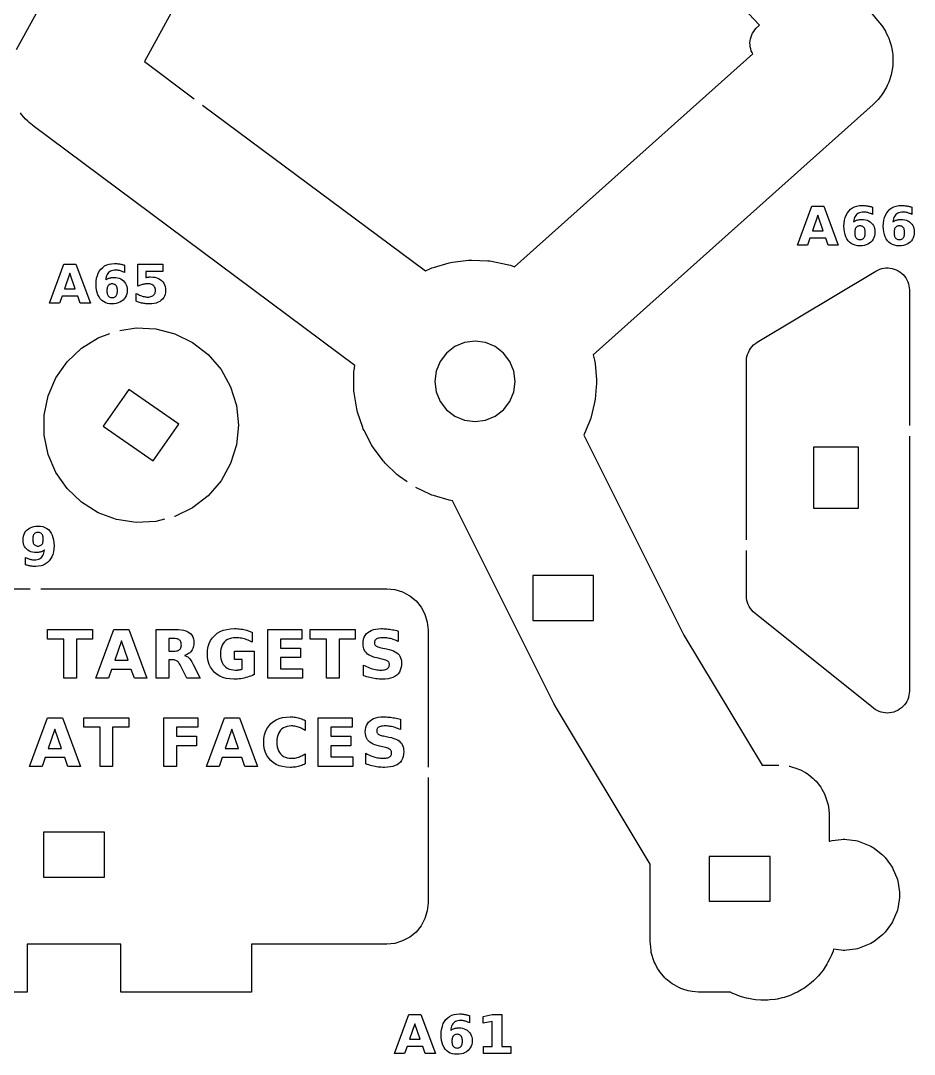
# Model space of a CAD drawing. Header units: millimetres. Extents: x 3 to 297, y 5 to 294.
# Drawn here: x 235.7 to 291.4, y 5.1 to 69.5 of the extents above; entities that cross this region are included whole.
import ezdxf

# ---------------------------------------------------------------- set-up
doc = ezdxf.new("R2010")
doc.units = ezdxf.units.MM
doc.layers.add('CUT', color=1, linetype='CONTINUOUS')
doc.layers.add('ENGRAVE', color=5, linetype='CONTINUOUS')

msp = doc.modelspace()

# ---------------------------------------------------------------- linework, layer by layer
at = {"layer": 'CUT', "color": 1}
for points in [[(235.4194, 67.6901), (238.9784, 74.1842)], [(247.0183, 64.2315), (260.904, 53.8885), (261.2185, 54.0378), (261.3153, 54.079), (261.4151, 54.1123), (262.3835, 54.3928), (262.4856, 54.418), (262.5894, 54.4349), (263.5903, 54.5564), (263.6951, 54.5649), (263.8003, 54.5649), (264.8077, 54.5243), (264.9126, 54.5158), (265.0164, 54.4989), (266.0042, 54.2973), (266.1064, 54.2721), (266.2062, 54.2388), (266.4684, 54.1393), (281.3127, 67.4196), (281.2712, 67.4961), (281.2219, 67.6124), (281.1838, 67.7329), (281.1574, 67.8565), (281.1429, 67.9821), (281.1404, 68.1085), (281.1499, 68.2345), (281.1715, 68.359), (281.2048, 68.481), (281.2495, 68.5992), (281.3053, 68.7126), (281.3717, 68.8201), (281.448, 68.9209), (281.5324, 69.0126), (281.7372, 69.215), (278.3536, 72.8277)], [(286.3011, 72.9103), (289.2027, 69.3791), (289.2406, 69.3306), (289.394, 69.1246), (289.4627, 69.0226), (289.5807, 68.8276), (289.6394, 68.7195), (289.7383, 68.5142), (289.7863, 68.401), (289.8652, 68.1872), (289.9022, 68.0699), (289.9603, 67.8495), (289.9859, 67.7292), (290.0228, 67.5043), (290.0368, 67.3822), (290.052, 67.1548), (290.0544, 67.0318), (290.0478, 66.804), (290.0384, 66.6814), (290.0101, 66.4553), (289.9891, 66.3341), (289.9394, 66.1117), (289.9069, 65.9931), (289.8362, 65.7764), (289.7925, 65.6615), (289.7014, 65.4525), (289.647, 65.3423), (289.5364, 65.143), (289.4717, 65.0384), (289.3426, 64.8506), (289.2682, 64.7527), (289.1218, 64.578), (289.0384, 64.4877), (288.8553, 64.3074), (288.8105, 64.2653), (271.3675, 48.6602), (271.4519, 48.3175), (271.473, 48.2145), (271.4856, 48.11), (271.5668, 47.1051), (271.571, 47), (271.5668, 46.8949), (271.4856, 45.89), (271.473, 45.7855), (271.4519, 45.6825), (271.2106, 44.7036), (271.1814, 44.6025), (271.1441, 44.5041), (270.7847, 43.6607), (277.0033, 31.2233), (277.025, 31.1838), (281.8903, 23.075), (282.9404, 23.075), (282.9428, 23.0749)], [(245.0529, 69.9746), (243.3875, 66.9359), (246.497, 64.6198)], [(259.773, 40.743), (259.2959, 41.0723), (259.2118, 41.1355), (259.133, 41.2052), (258.4059, 41.9036), (258.333, 41.9795), (258.2665, 42.061), (257.6608, 42.867), (257.6011, 42.9536), (257.5485, 43.0447), (257.0799, 43.9374), (257.0348, 44.0324), (256.9975, 44.1308), (256.6783, 45.0871), (256.649, 45.1881), (256.628, 45.2912), (256.4662, 46.2864), (256.4536, 46.3908), (256.4493, 46.4959), (256.4493, 47.5041), (256.4536, 47.6092), (256.4662, 47.7136), (256.512, 47.9951), (236.4561, 62.934), (236.4077, 62.9718), (236.2094, 63.1348), (236.1184, 63.2173), (235.957, 63.378), (235.8742, 63.4687), (235.7289, 63.644), (235.6552, 63.7423)], [(280.925, 37.12), (280.925, 48.2659), (280.9322, 48.4054), (280.954, 48.5453), (280.9901, 48.6823), (281.04, 48.8148), (281.1034, 48.9415), (281.1794, 49.0609), (281.2673, 49.172), (281.3662, 49.2734), (281.475, 49.3641), (281.5909, 49.442), (288.9941, 53.8839), (289.1088, 53.9454), (289.2304, 53.9964), (289.3564, 54.0354), (289.4856, 54.0622), (289.6167, 54.0765), (289.7486, 54.0782), (289.8801, 54.0672), (290.0099, 54.0437), (290.1368, 54.0078), (290.2597, 53.96), (290.3775, 53.9006), (290.489, 53.8301), (290.5933, 53.7493), (290.6894, 53.6589), (290.7763, 53.5597), (290.8534, 53.4527), (290.9198, 53.3387), (290.975, 53.2189), (291.0185, 53.0944), (291.0498, 52.9663), (291.0688, 52.8357), (291.075, 52.7058), (291.075, 44.2459)], [(241.8521, 50.1861), (242.8714, 50.3422), (244.0991, 50.28), (245.2891, 49.9718), (246.3928, 49.4305), (247.3648, 48.678), (248.1656, 47.7453), (248.7621, 46.6705), (249.1301, 45.4976), (249.2545, 44.2746), (249.1301, 43.0517), (248.7621, 41.8788), (248.1655, 40.804), (247.3648, 39.8712), (246.3927, 39.1188), (245.2891, 38.5774), (245.2731, 38.5733)], [(244.6439, 38.4104), (244.099, 38.2693), (242.8713, 38.2071), (241.6562, 38.3932), (240.5035, 38.8202), (239.4603, 39.4704), (238.5693, 40.3173), (237.8671, 41.3263), (237.3823, 42.4559), (237.1349, 43.66), (237.1349, 44.8893), (237.3823, 46.0934), (237.8671, 47.2231), (238.5694, 48.232), (239.4603, 49.0789), (240.5035, 49.7292), (241.2325, 49.9992)], [(291.075, 43.5959), (291.075, 27.703), (291.0685, 27.5708), (291.049, 27.438), (291.0165, 27.3078), (290.9716, 27.1813), (290.9145, 27.0599), (290.8458, 26.9446), (290.7663, 26.8365), (290.6765, 26.7367), (290.5775, 26.6461), (290.4702, 26.5656), (290.3554, 26.496), (290.2345, 26.4378), (290.1084, 26.3918), (289.9785, 26.3582), (289.8459, 26.3375), (289.7119, 26.3298), (289.5778, 26.3352), (289.4449, 26.3536), (289.3144, 26.3849), (289.1876, 26.4288), (289.0657, 26.4848), (288.9497, 26.5524), (288.8425, 26.63), (281.4396, 32.5523), (281.3385, 32.6417), (281.2456, 32.7422), (281.163, 32.8514), (281.0918, 32.9682), (281.0325, 33.0915), (280.9858, 33.2202), (280.9521, 33.3528), (280.9317, 33.4881), (280.925, 33.6229), (280.925, 36.47)], [(283.5894, 23.0115), (283.5987, 23.0101), (283.7231, 22.9789), (284.0538, 22.8786), (284.1745, 22.8354), (284.2904, 22.7806), (284.5951, 22.6177), (284.7051, 22.5518), (284.808, 22.4754), (285.0752, 22.2562), (285.1701, 22.1701), (285.2562, 22.0752), (285.4754, 21.808), (285.5518, 21.7051), (285.6177, 21.5951), (285.7806, 21.2904), (285.8354, 21.1745), (285.8786, 21.0538), (285.9789, 20.7231), (286.0101, 20.5987), (286.0289, 20.4719), (286.0688, 20.0666), (286.075, 19.9404), (286.075, 18.3377), (286.1269, 18.3533), (286.2634, 18.3787), (286.8287, 18.4531), (286.9422, 18.463), (287.0578, 18.463), (287.1713, 18.4531), (287.7282, 18.3798), (287.8405, 18.36), (287.9521, 18.3301), (288.0592, 18.2911), (288.5782, 18.0761), (288.6815, 18.028), (288.7816, 17.9702), (288.8749, 17.9048), (289.3206, 17.5628), (289.4079, 17.4896), (289.4896, 17.4079), (289.5628, 17.3206), (289.9048, 16.8749), (289.9702, 16.7816), (290.028, 16.6815), (290.0761, 16.5782), (290.2911, 16.0592), (290.3301, 15.9521), (290.36, 15.8405), (290.3798, 15.7282), (290.4531, 15.1713), (290.463, 15.0578), (290.463, 14.9422), (290.4531, 14.8287), (290.3798, 14.2718), (290.36, 14.1595), (290.3301, 14.0479), (290.2911, 13.9408), (290.0761, 13.4218), (290.028, 13.3185), (289.9702, 13.2184), (289.9048, 13.1251), (289.5628, 12.6794), (289.4896, 12.5921), (289.4079, 12.5104), (289.3206, 12.4372), (288.8749, 12.0952), (288.7816, 12.0298), (288.6815, 11.972), (288.5782, 11.9239), (288.0592, 11.7089), (287.9521, 11.6699), (287.8405, 11.64), (287.7282, 11.6202), (287.1713, 11.5469), (287.0578, 11.537), (286.9422, 11.537), (286.8287, 11.5469), (286.3557, 11.6092), (286.3174, 11.4943), (286.2005, 11.1937), (286.149, 11.0783), (286.0033, 10.7907), (285.9407, 10.6809), (285.7674, 10.4089), (285.6944, 10.3058), (285.4953, 10.0522), (285.4125, 9.9567), (285.1895, 9.7237), (285.0978, 9.6369), (284.8531, 9.4269), (284.7532, 9.3494), (284.4891, 9.1644), (284.3822, 9.0971), (284.1012, 8.9389), (283.9881, 8.8824), (283.693, 8.7525), (283.575, 8.7074), (283.2685, 8.6071), (283.1467, 8.5737), (282.8318, 8.5039), (282.7073, 8.4826), (282.3871, 8.444), (282.2611, 8.435), (281.9387, 8.428), (281.8124, 8.4314), (281.4908, 8.456), (281.3655, 8.4718), (281.0479, 8.5278), (280.9247, 8.5558), (280.6141, 8.6427), (280.4943, 8.6826), (280.1937, 8.7995), (280.0783, 8.851), (279.944, 8.9191), (279.9321, 8.9244), (279.9191, 8.925), (278.0596, 8.925), (277.9334, 8.9312), (277.5281, 8.9711), (277.4013, 8.9899), (277.2769, 9.0211), (276.9462, 9.1214), (276.8255, 9.1646), (276.7096, 9.2194), (276.4049, 9.3823), (276.2949, 9.4482), (276.192, 9.5246), (275.9248, 9.7438), (275.8299, 9.8299), (275.7438, 9.9248), (275.5246, 10.192), (275.4482, 10.2949), (275.3823, 10.4049), (275.2194, 10.7096), (275.1646, 10.8255), (275.1214, 10.9462), (275.0211, 11.2769), (274.9899, 11.4013), (274.9711, 11.5281), (274.9312, 11.9334), (274.925, 12.0596), (274.925, 16.8904), (274.9246, 16.8994), (274.9203, 16.9072), (269.0889, 26.6262), (269.0643, 26.6691), (268.9205, 26.931), (268.8976, 26.9748), (262.6033, 39.5635), (262.5894, 39.5651), (262.4856, 39.582), (262.3835, 39.6072), (261.4151, 39.8877), (261.3153, 39.921), (261.2185, 39.9622), (260.3177, 40.3897)], [(216.925, 17.7612), (216.925, 31.5037), (216.9741, 32.0024), (217.1207, 32.4855), (217.3587, 32.9308), (217.6789, 33.3211), (218.0692, 33.6413), (218.5145, 33.8793), (218.9976, 34.0259), (219.4963, 34.075), (236.2723, 34.075)], [(236.9223, 34.075), (258.5037, 34.075), (259.0024, 34.0259), (259.4855, 33.8793), (259.9308, 33.6413), (260.3211, 33.3211), (260.6413, 32.9308), (260.8793, 32.4855), (261.0259, 32.0024), (261.075, 31.5037), (261.075, 22.9665)], [(261.075, 22.3165), (261.075, 14.4963), (261.0259, 13.9976), (260.8793, 13.5145), (260.6413, 13.0692), (260.3211, 12.6789), (259.9308, 12.3587), (259.4855, 12.1207), (259.0024, 11.9741), (258.5037, 11.925), (250.075, 11.925), (250.075, 8.925), (241.925, 8.925), (241.925, 11.925), (236.075, 11.925), (236.075, 8.925), (227.925, 8.925)]]:
    msp.add_lwpolyline(points, dxfattribs=at)
for points in [[(266.4207, 46.3514), (266.5061, 47), (266.4207, 47.6486), (266.1703, 48.253), (265.7721, 48.7721), (265.253, 49.1703), (264.6486, 49.4207), (264, 49.5061), (263.3514, 49.4207), (262.747, 49.1703), (262.2279, 48.7721), (261.8297, 48.253), (261.5793, 47.6486), (261.4939, 47), (261.5793, 46.3514), (261.8297, 45.747), (262.2279, 45.2279), (262.747, 44.8297), (263.3514, 44.5793), (264, 44.4939), (264.6486, 44.5793), (265.253, 44.8297), (265.7721, 45.2279), (266.1703, 45.747), (266.4207, 46.3514)], [(243.9375, 42.0471), (245.5313, 44.3371), (242.4207, 46.5022), (240.8268, 44.2123), (243.9375, 42.0471)], [(285.105, 39.105), (287.895, 39.105), (287.895, 42.895), (285.105, 42.895), (285.105, 39.105)], [(267.605, 34.895), (267.605, 32.105), (271.395, 32.105), (271.395, 34.895), (267.605, 34.895)], [(240.895, 16.105), (240.895, 18.895), (237.105, 18.895), (237.105, 16.105), (240.895, 16.105)], [(278.605, 14.605), (282.395, 14.605), (282.395, 17.395), (278.605, 17.395), (278.605, 14.605)]]:
    msp.add_lwpolyline(points, close=True, dxfattribs=at)
at = {"layer": 'ENGRAVE', "color": 5}
for points in [[(284.0957, 55.4987), (284.9958, 57.9287), (285.7429, 57.9287), (286.6429, 55.4987), (286.0131, 55.4987), (285.8601, 55.9414), (284.8802, 55.9414), (284.7256, 55.4987), (284.0957, 55.4987)], [(285.0365, 56.3922), (285.7022, 56.3922), (285.3702, 57.359), (285.0365, 56.3922)], [(288.7223, 57.4394), (288.6723, 57.4606), (288.6232, 57.4797), (288.5751, 57.4967), (288.5281, 57.5115), (288.482, 57.5242), (288.4366, 57.5349), (288.3916, 57.5437), (288.3469, 57.5505), (288.3026, 57.5553), (288.2587, 57.5583), (288.2151, 57.5592), (288.1252, 57.5549), (288.0422, 57.542), (287.9661, 57.5204), (287.8968, 57.4901), (287.8344, 57.4513), (287.7789, 57.4038), (287.7304, 57.3478), (287.6892, 57.2834), (287.6552, 57.2107), (287.6284, 57.1296), (287.6089, 57.0402), (287.5966, 56.9424), (287.6329, 56.9678), (287.6702, 56.9911), (287.7085, 57.0122), (287.7478, 57.031), (287.7881, 57.0476), (287.8293, 57.062), (287.8717, 57.0742), (287.9154, 57.0841), (287.9604, 57.0919), (288.0066, 57.0974), (288.054, 57.1008), (288.1028, 57.1019), (288.223, 57.0958), (288.3352, 57.0776), (288.4395, 57.0473), (288.5357, 57.0049), (288.6239, 56.9504), (288.7042, 56.8838), (288.774, 56.8073), (288.8312, 56.7234), (288.8757, 56.6319), (288.9074, 56.5329), (288.9265, 56.4265), (288.9329, 56.3125), (288.9258, 56.1866), (288.9045, 56.0693), (288.869, 55.9607), (288.8193, 55.8607), (288.7554, 55.7694), (288.6773, 55.6867), (288.5873, 55.6148), (288.4876, 55.556), (288.3782, 55.5103), (288.2592, 55.4776), (288.1305, 55.458), (287.9921, 55.4515), (287.8402, 55.4604), (287.7001, 55.487), (287.572, 55.5314), (287.4557, 55.5936), (287.3513, 55.6736), (287.2589, 55.7713), (287.1795, 55.8854), (287.1146, 56.0143), (287.0642, 56.1581), (287.0281, 56.3167), (287.0065, 56.4903), (286.9993, 56.6787), (287.0077, 56.8723), (287.033, 57.0515), (287.0751, 57.2164), (287.1342, 57.367), (287.2101, 57.5032), (287.3028, 57.6251), (287.4103, 57.7303), (287.5302, 57.8164), (287.6627, 57.8833), (287.8077, 57.9311), (287.9653, 57.9598), (288.1353, 57.9694), (288.1909, 57.9687), (288.246, 57.9665), (288.3005, 57.9629), (288.3545, 57.9578), (288.4079, 57.9513), (288.4608, 57.9433), (288.5134, 57.9339), (288.5657, 57.9231), (288.6179, 57.9108), (288.6699, 57.897), (288.7217, 57.8819), (288.7733, 57.8652), (288.7733, 57.416), (288.7223, 57.4394)], [(291.1249, 57.4606), (291.0759, 57.4797), (291.0278, 57.4967), (290.9807, 57.5115), (290.9347, 57.5242), (290.8893, 57.5349), (290.8443, 57.5437), (290.7996, 57.5505), (290.7553, 57.5553), (290.7113, 57.5583), (290.6677, 57.5592), (290.5779, 57.5549), (290.4949, 57.542), (290.4187, 57.5204), (290.3495, 57.4901), (290.2871, 57.4513), (290.2315, 57.4038), (290.1831, 57.3478), (290.1419, 57.2834), (290.1079, 57.2107), (290.0811, 57.1296), (290.0616, 57.0402), (290.0493, 56.9424), (290.0856, 56.9678), (290.1229, 56.9911), (290.1612, 57.0122), (290.2004, 57.031), (290.2407, 57.0476), (290.282, 57.062), (290.3244, 57.0742), (290.3681, 57.0841), (290.413, 57.0919), (290.4592, 57.0974), (290.5067, 57.1008), (290.5554, 57.1019), (290.6757, 57.0958), (290.7879, 57.0776), (290.8922, 57.0473), (290.9884, 57.0049), (291.0766, 56.9504), (291.1568, 56.8838), (291.2267, 56.8073), (291.2839, 56.7234), (291.3284, 56.6319), (291.3601, 56.5329), (291.3792, 56.4265), (291.3855, 56.3125), (291.3784, 56.1866), (291.3571, 56.0693), (291.3216, 55.9607), (291.2719, 55.8607), (291.2081, 55.7694), (291.13, 55.6867), (291.04, 55.6148), (290.9403, 55.556), (290.8309, 55.5103), (290.7119, 55.4776), (290.5832, 55.458), (290.4448, 55.4515), (290.2928, 55.4604), (290.1528, 55.487), (290.0246, 55.5314), (289.9084, 55.5936), (289.804, 55.6736), (289.7115, 55.7713), (289.6322, 55.8854), (289.5673, 56.0143), (289.5168, 56.1581), (289.4808, 56.3167), (289.4591, 56.4903), (289.4519, 56.6787), (289.4604, 56.8723), (289.4857, 57.0515), (289.5278, 57.2164), (289.5868, 57.367), (289.6627, 57.5032), (289.7555, 57.6251), (289.8629, 57.7303), (289.9829, 57.8164), (290.1154, 57.8833), (290.2604, 57.9311), (290.4179, 57.9598), (290.588, 57.9694), (290.6436, 57.9687), (290.6987, 57.9665), (290.7532, 57.9629), (290.8072, 57.9578), (290.8606, 57.9513), (290.9135, 57.9433), (290.9661, 57.9339), (291.0184, 57.9231), (291.0706, 57.9108), (291.1226, 57.897), (291.1744, 57.8819), (291.226, 57.8652), (291.226, 57.416), (291.175, 57.4394), (291.1249, 57.4606)], [(287.8981, 56.6864), (287.8548, 56.6716), (287.816, 56.6508), (287.7817, 56.6242), (287.752, 56.5916), (287.7269, 56.5531), (287.7064, 56.5087), (287.6904, 56.4584), (287.679, 56.4021), (287.6721, 56.3399), (287.6698, 56.2718), (287.6721, 56.2037), (287.679, 56.1415), (287.6904, 56.0852), (287.7064, 56.0349), (287.7269, 55.9905), (287.752, 55.952), (287.7817, 55.9194), (287.816, 55.8927), (287.8548, 55.872), (287.8981, 55.8572), (287.9461, 55.8483), (287.9986, 55.8454), (288.0516, 55.8483), (288.1, 55.8572), (288.1437, 55.872), (288.1827, 55.8927), (288.2171, 55.9194), (288.2468, 55.952), (288.2719, 55.9905), (288.2925, 56.0349), (288.3085, 56.0852), (288.3199, 56.1415), (288.3267, 56.2037), (288.329, 56.2718), (288.3267, 56.3399), (288.3199, 56.4021), (288.3085, 56.4584), (288.2925, 56.5087), (288.2719, 56.5531), (288.2468, 56.5916), (288.2171, 56.6242), (288.1827, 56.6508), (288.1437, 56.6716), (288.1, 56.6864), (288.0516, 56.6953), (287.9986, 56.6982), (287.9461, 56.6953), (287.8981, 56.6864)], [(290.3074, 56.6716), (290.2686, 56.6508), (290.2344, 56.6242), (290.2047, 56.5916), (290.1796, 56.5531), (290.159, 56.5087), (290.143, 56.4584), (290.1316, 56.4021), (290.1248, 56.3399), (290.1225, 56.2718), (290.1248, 56.2037), (290.1316, 56.1415), (290.143, 56.0852), (290.159, 56.0349), (290.1796, 55.9905), (290.2047, 55.952), (290.2344, 55.9194), (290.2686, 55.8927), (290.3074, 55.872), (290.3508, 55.8572), (290.3988, 55.8483), (290.4513, 55.8454), (290.5043, 55.8483), (290.5526, 55.8572), (290.5963, 55.872), (290.6354, 55.8927), (290.6698, 55.9194), (290.6995, 55.952), (290.7246, 55.9905), (290.7451, 56.0349), (290.7611, 56.0852), (290.7725, 56.1415), (290.7794, 56.2037), (290.7817, 56.2718), (290.7794, 56.3399), (290.7725, 56.4021), (290.7611, 56.4584), (290.7451, 56.5087), (290.7246, 56.5531), (290.6995, 56.5916), (290.6698, 56.6242), (290.6354, 56.6508), (290.5963, 56.6716), (290.5526, 56.6864), (290.5043, 56.6953), (290.4513, 56.6982), (290.3988, 56.6953), (290.3508, 56.6864), (290.3074, 56.6716)], [(237.4752, 51.8811), (238.3753, 54.3111), (239.1224, 54.3111), (240.0224, 51.8811), (239.3925, 51.8811), (239.2395, 52.3238), (238.2597, 52.3238), (238.1051, 51.8811), (237.4752, 51.8811)], [(242.0517, 53.843), (242.0027, 53.8621), (241.9546, 53.8791), (241.9075, 53.8939), (241.8615, 53.9067), (241.8161, 53.9173), (241.7711, 53.9261), (241.7264, 53.9329), (241.6821, 53.9378), (241.6381, 53.9407), (241.5946, 53.9416), (241.5047, 53.9373), (241.4217, 53.9244), (241.3455, 53.9028), (241.2763, 53.8726), (241.2139, 53.8337), (241.1584, 53.7862), (241.1099, 53.7302), (241.0687, 53.6659), (241.0347, 53.5931), (241.0079, 53.5121), (240.9884, 53.4226), (240.9761, 53.3248), (241.0124, 53.3503), (241.0497, 53.3735), (241.088, 53.3946), (241.1272, 53.4134), (241.1675, 53.43), (241.2088, 53.4444), (241.2512, 53.4566), (241.2949, 53.4666), (241.3398, 53.4743), (241.386, 53.4799), (241.4335, 53.4832), (241.4822, 53.4843), (241.6025, 53.4782), (241.7147, 53.4601), (241.819, 53.4298), (241.9152, 53.3874), (242.0034, 53.3328), (242.0836, 53.2662), (242.1535, 53.1897), (242.2107, 53.1058), (242.2552, 53.0143), (242.2869, 52.9154), (242.306, 52.8089), (242.3123, 52.6949), (242.3052, 52.569), (242.2839, 52.4518), (242.2484, 52.3431), (242.1988, 52.2432), (242.1349, 52.1518), (242.0568, 52.0691), (241.9668, 51.9972), (241.8671, 51.9384), (241.7577, 51.8927), (241.6387, 51.86), (241.51, 51.8404), (241.3716, 51.8339), (241.2196, 51.8428), (241.0796, 51.8694), (240.9514, 51.9139), (240.8352, 51.976), (240.7308, 52.056), (240.6383, 52.1537), (240.559, 52.2678), (240.4941, 52.3967), (240.4436, 52.5405), (240.4076, 52.6992), (240.3859, 52.8727), (240.3787, 53.0611), (240.3872, 53.2547), (240.4125, 53.4339), (240.4546, 53.5988), (240.5136, 53.7494), (240.5895, 53.8857), (240.6823, 54.0076), (240.7897, 54.1127), (240.9097, 54.1988), (241.0422, 54.2657), (241.1872, 54.3136), (241.3447, 54.3422), (241.5148, 54.3518), (241.5704, 54.3511), (241.6255, 54.3489), (241.68, 54.3453), (241.734, 54.3402), (241.7874, 54.3337), (241.8403, 54.3258), (241.8929, 54.3164), (241.9452, 54.3055), (241.9974, 54.2932), (242.0494, 54.2795), (242.1012, 54.2643), (242.1528, 54.2476), (242.1528, 53.7984), (242.1018, 53.8218), (242.0517, 53.843)], [(244.5355, 54.3111), (244.5355, 53.8505), (243.4776, 53.8505), (243.4776, 53.4745), (243.5015, 53.4808), (243.5254, 53.4866), (243.5494, 53.4918), (243.5734, 53.4966), (243.5975, 53.5009), (243.6216, 53.5046), (243.6459, 53.5079), (243.6705, 53.5105), (243.6955, 53.5126), (243.7207, 53.514), (243.7463, 53.5149), (243.7722, 53.5152), (243.9148, 53.509), (244.0465, 53.4905), (244.1673, 53.4597), (244.2771, 53.4165), (244.376, 53.3609), (244.4639, 53.293), (244.5395, 53.2141), (244.6013, 53.1255), (244.6494, 53.0271), (244.6838, 52.9191), (244.7044, 52.8013), (244.7113, 52.6737), (244.7038, 52.5472), (244.6814, 52.4301), (244.6439, 52.3226), (244.5916, 52.2245), (244.5242, 52.136), (244.4419, 52.0569), (244.3463, 51.9887), (244.2391, 51.933), (244.1203, 51.8896), (243.9898, 51.8587), (243.8477, 51.8401), (243.694, 51.8339), (243.6252, 51.835), (243.5567, 51.8383), (243.4883, 51.8439), (243.4202, 51.8516), (243.3523, 51.8616), (243.2847, 51.8738), (243.2172, 51.8882), (243.1499, 51.905), (243.0827, 51.924), (243.0156, 51.9454), (242.9487, 51.9691), (242.8819, 51.995), (242.8819, 52.4882), (242.9475, 52.4518), (243.012, 52.4186), (243.0753, 52.3885), (243.1376, 52.3616), (243.1987, 52.3379), (243.2586, 52.3173), (243.3175, 52.2999), (243.3752, 52.2857), (243.4318, 52.2746), (243.4872, 52.2667), (243.5416, 52.2619), (243.5947, 52.2603), (243.668, 52.2634), (243.7359, 52.2727), (243.7984, 52.2882), (243.8555, 52.3099), (243.9073, 52.3378), (243.9536, 52.3718), (243.9937, 52.4112), (244.0264, 52.4549), (244.0519, 52.503), (244.0701, 52.5556), (244.081, 52.6125), (244.0847, 52.6737), (244.081, 52.7355), (244.0701, 52.7927), (244.0519, 52.8455), (244.0264, 52.8937), (243.9937, 52.9373), (243.9536, 52.9765), (243.9073, 53.0103), (243.8555, 53.038), (243.7984, 53.0595), (243.7359, 53.0749), (243.668, 53.0841), (243.5947, 53.0872), (243.5492, 53.0862), (243.5027, 53.0833), (243.4552, 53.0784), (243.4067, 53.0716), (243.3572, 53.0629), (243.3067, 53.0522), (243.255, 53.0394), (243.2021, 53.0246), (243.148, 53.0076), (243.0925, 52.9885), (243.0358, 52.9673), (242.9779, 52.9439), (242.9779, 54.3111), (244.5355, 54.3111)], [(238.416, 52.7747), (239.0817, 52.7747), (238.7496, 53.7415), (238.416, 52.7747)], [(241.2342, 53.054), (241.1954, 53.0333), (241.1612, 53.0066), (241.1315, 52.974), (241.1064, 52.9355), (241.0858, 52.8911), (241.0699, 52.8408), (241.0584, 52.7845), (241.0516, 52.7223), (241.0493, 52.6542), (241.0516, 52.5861), (241.0584, 52.5239), (241.0699, 52.4676), (241.0858, 52.4173), (241.1064, 52.3729), (241.1315, 52.3344), (241.1612, 52.3018), (241.1954, 52.2752), (241.2342, 52.2544), (241.2776, 52.2396), (241.3256, 52.2307), (241.3781, 52.2278), (241.4311, 52.2307), (241.4794, 52.2396), (241.5231, 52.2544), (241.5622, 52.2752), (241.5966, 52.3018), (241.6263, 52.3344), (241.6514, 52.3729), (241.672, 52.4173), (241.6879, 52.4676), (241.6994, 52.5239), (241.7062, 52.5861), (241.7085, 52.6542), (241.7062, 52.7223), (241.6994, 52.7845), (241.6879, 52.8408), (241.672, 52.8911), (241.6514, 52.9355), (241.6263, 52.974), (241.5966, 53.0066), (241.5622, 53.0333), (241.5231, 53.054), (241.4794, 53.0688), (241.4311, 53.0777), (241.3781, 53.0806), (241.3256, 53.0777), (241.2776, 53.0688), (241.2342, 53.054)], [(236.0812, 35.9754), (236.1293, 35.957), (236.1767, 35.9404), (236.2234, 35.9259), (236.2693, 35.9132), (236.3148, 35.9025), (236.3601, 35.8938), (236.4052, 35.887), (236.4501, 35.8821), (236.4949, 35.8792), (236.5395, 35.8782), (236.6294, 35.8826), (236.7124, 35.8955), (236.7885, 35.9171), (236.8578, 35.9473), (236.9202, 35.9862), (236.9757, 36.0337), (237.0242, 36.0897), (237.0656, 36.154), (237.0998, 36.2267), (237.1269, 36.3078), (237.1468, 36.3973), (237.1596, 36.4951), (237.1223, 36.4691), (237.0842, 36.4454), (237.0453, 36.4239), (237.0055, 36.4047), (236.965, 36.3877), (236.9236, 36.373), (236.8812, 36.3606), (236.8377, 36.3504), (236.793, 36.3425), (236.7471, 36.3369), (236.7, 36.3335), (236.6518, 36.3323), (236.5315, 36.3384), (236.4193, 36.3565), (236.3151, 36.3867), (236.2188, 36.4289), (236.1306, 36.4832), (236.0504, 36.5496), (235.9805, 36.6259), (235.9233, 36.7098), (235.8789, 36.8013), (235.8471, 36.9005), (235.8281, 37.0073), (235.8217, 37.1217), (235.8288, 37.2481), (235.85, 37.3659), (235.8854, 37.4749), (235.9349, 37.5753), (235.9986, 37.667), (236.0764, 37.75), (236.1661, 37.8221), (236.2655, 37.8811), (236.3745, 37.927), (236.4931, 37.9598), (236.6213, 37.9794), (236.7592, 37.986), (236.9117, 37.9771), (237.0522, 37.9504), (237.1808, 37.9058), (237.2974, 37.8435), (237.4021, 37.7633), (237.4949, 37.6653), (237.5745, 37.5511), (237.6396, 37.4221), (237.6902, 37.2784), (237.7264, 37.1199), (237.7481, 36.9467), (237.7553, 36.7588), (237.7468, 36.5652), (237.7215, 36.386), (237.6792, 36.221), (237.62, 36.0705), (237.5439, 35.9342), (237.4509, 35.8123), (237.3432, 35.7071), (237.2229, 35.6211), (237.09, 35.5541), (236.9446, 35.5063), (236.7866, 35.4776), (236.616, 35.4681), (236.5594, 35.4688), (236.5037, 35.4709), (236.4487, 35.4744), (236.3946, 35.4793), (236.3413, 35.4856), (236.2888, 35.4933), (236.2369, 35.5024), (236.1854, 35.5129), (236.1342, 35.5248), (236.0834, 35.5382), (236.0329, 35.5529), (235.9828, 35.569), (235.9828, 36.0182), (236.0324, 35.9959), (236.0812, 35.9754)], [(236.9, 36.7659), (236.939, 36.7866), (236.9734, 36.8133), (237.0033, 36.8458), (237.0287, 36.8843), (237.0495, 36.9288), (237.0656, 36.9791), (237.0771, 37.0354), (237.084, 37.0976), (237.0864, 37.1657), (237.084, 37.2333), (237.0771, 37.2952), (237.0656, 37.3512), (237.0495, 37.4015), (237.0287, 37.446), (237.0033, 37.4847), (236.9734, 37.5175), (236.939, 37.5444), (236.9, 37.5652), (236.8565, 37.5802), (236.8085, 37.5891), (236.756, 37.5921), (236.7034, 37.5891), (236.6554, 37.5802), (236.6119, 37.5652), (236.5729, 37.5444), (236.5385, 37.5175), (236.5086, 37.4847), (236.4832, 37.446), (236.4624, 37.4015), (236.4463, 37.3512), (236.4348, 37.2952), (236.4279, 37.2333), (236.4255, 37.1657), (236.4279, 37.0976), (236.4348, 37.0354), (236.4463, 36.9791), (236.4624, 36.9288), (236.4832, 36.8843), (236.5086, 36.8458), (236.5385, 36.8133), (236.5729, 36.7866), (236.6119, 36.7659), (236.6554, 36.7511), (236.7034, 36.7422), (236.756, 36.7392), (236.8085, 36.7422), (236.8565, 36.7511), (236.9, 36.7659)], [(249.9252, 28.6012), (249.8232, 28.5676), (249.72, 28.5379), (249.6155, 28.5122), (249.5098, 28.4904), (249.403, 28.4726), (249.295, 28.4588), (249.186, 28.4489), (249.0758, 28.443), (248.9644, 28.441), (248.7202, 28.4528), (248.4936, 28.4881), (248.2844, 28.547), (248.0928, 28.6295), (247.9186, 28.7356), (247.762, 28.8652), (247.6265, 29.015), (247.5156, 29.1816), (247.4294, 29.3649), (247.3678, 29.5651), (247.3308, 29.782), (247.3185, 30.0157), (247.3311, 30.2518), (247.3687, 30.4705), (247.4314, 30.6718), (247.5193, 30.8557), (247.6322, 31.0222), (247.7702, 31.1713), (247.93, 31.3), (248.1084, 31.4053), (248.3053, 31.4872), (248.5207, 31.5457), (248.7547, 31.5807), (249.0072, 31.5924), (249.1075, 31.5909), (249.2064, 31.5861), (249.3039, 31.5782), (249.4, 31.5671), (249.4947, 31.5529), (249.588, 31.5355), (249.6797, 31.515), (249.7696, 31.4914), (249.8578, 31.4648), (249.9443, 31.4351), (250.029, 31.4024), (250.1119, 31.3666), (250.1119, 30.738), (250.0272, 30.7841), (249.9427, 30.8261), (249.8583, 30.8641), (249.7742, 30.898), (249.6902, 30.9278), (249.6063, 30.9536), (249.5225, 30.9754), (249.4387, 30.9932), (249.3548, 31.007), (249.2709, 31.0169), (249.1868, 31.0228), (249.1028, 31.0248), (248.9528, 31.0176), (248.8147, 30.9958), (248.6885, 30.9595), (248.5743, 30.9086), (248.4719, 30.8433), (248.3816, 30.7634), (248.3042, 30.67), (248.2408, 30.5641), (248.1916, 30.4457), (248.1564, 30.3149), (248.1353, 30.1715), (248.1283, 30.0157), (248.135, 29.8611), (248.1554, 29.7187), (248.1893, 29.5885), (248.2368, 29.4705), (248.2978, 29.3647), (248.3724, 29.2711), (248.4595, 29.1909), (248.558, 29.1253), (248.6679, 29.0742), (248.7892, 29.0378), (248.922, 29.0159), (249.0662, 29.0086), (249.1064, 29.0091), (249.1456, 29.0103), (249.1839, 29.0124), (249.2212, 29.0154), (249.2576, 29.0192), (249.293, 29.0239), (249.3273, 29.0295), (249.3605, 29.036), (249.3924, 29.0435), (249.4232, 29.0519), (249.4528, 29.0613), (249.4812, 29.0717), (249.4812, 29.6617), (249.0031, 29.6617), (249.0031, 30.1866), (250.2238, 30.1866), (250.2238, 28.7258), (250.1255, 28.6803), (250.026, 28.6388), (249.9252, 28.6012)], [(258.9686, 30.8972), (258.8876, 30.9238), (258.8072, 30.9473), (258.7275, 30.9679), (258.6489, 30.9853), (258.5718, 30.9995), (258.4961, 31.0106), (258.4219, 31.0185), (258.3492, 31.0232), (258.2779, 31.0248), (258.1884, 31.0227), (258.107, 31.0162), (258.0338, 31.0055), (257.9687, 30.9905), (257.9117, 30.9711), (257.8629, 30.9475), (257.8218, 30.9194), (257.7883, 30.8865), (257.7622, 30.8488), (257.7435, 30.8065), (257.7323, 30.7593), (257.7286, 30.7074), (257.7311, 30.6682), (257.7387, 30.632), (257.7512, 30.5988), (257.7688, 30.5686), (257.7915, 30.5414), (257.8191, 30.5172), (257.8534, 30.495), (257.8959, 30.4739), (257.9465, 30.4539), (258.0054, 30.4349), (258.0725, 30.417), (258.1477, 30.4002), (258.4814, 30.3331), (258.6421, 30.2962), (258.7865, 30.2535), (258.9147, 30.2049), (259.0266, 30.1504), (259.1222, 30.0901), (259.2016, 30.0238), (259.2669, 29.9498), (259.3203, 29.8661), (259.3618, 29.7726), (259.3915, 29.6694), (259.4093, 29.5565), (259.4152, 29.4338), (259.4069, 29.2735), (259.3821, 29.1274), (259.3407, 28.9957), (259.2827, 28.8782), (259.2082, 28.775), (259.1171, 28.6862), (259.0091, 28.6112), (258.8835, 28.55), (258.7405, 28.5023), (258.58, 28.4682), (258.4021, 28.4478), (258.2067, 28.441), (258.1103, 28.4425), (258.0139, 28.4471), (257.9173, 28.4547), (257.8206, 28.4654), (257.7238, 28.4791), (257.6269, 28.4959), (257.5299, 28.5157), (257.4329, 28.5384), (257.3359, 28.5641), (257.239, 28.5927), (257.142, 28.6242), (257.045, 28.6587), (257.045, 29.3199), (257.1414, 29.2705), (257.2368, 29.2253), (257.3311, 29.1844), (257.4243, 29.1477), (257.5165, 29.1152), (257.6075, 29.087), (257.6975, 29.063), (257.7865, 29.0434), (257.8743, 29.0282), (257.9611, 29.0173), (258.0468, 29.0108), (258.1314, 29.0086), (258.2135, 29.011), (258.289, 29.0181), (258.3578, 29.03), (258.4199, 29.0466), (258.4753, 29.068), (258.5241, 29.0941), (258.5657, 29.1246), (258.5998, 29.1592), (258.6263, 29.1978), (258.6453, 29.2406), (258.6566, 29.2874), (258.6604, 29.3382), (258.6578, 29.3839), (258.6501, 29.4259), (258.6373, 29.4644), (258.6193, 29.4992), (258.5961, 29.5304), (258.5678, 29.5579), (258.5319, 29.5833), (258.4857, 29.6077), (258.4292, 29.6312), (258.3626, 29.6538), (258.2857, 29.6755), (258.1986, 29.6963), (257.8954, 29.7634), (257.7503, 29.7992), (257.6188, 29.8414), (257.501, 29.8901), (257.3967, 29.9452), (257.3061, 30.0067), (257.2291, 30.0747), (257.1648, 30.15), (257.1121, 30.2336), (257.0712, 30.3255), (257.042, 30.4255), (257.0244, 30.5339), (257.0186, 30.6505), (257.0267, 30.7959), (257.0511, 30.9297), (257.0918, 31.0518), (257.1488, 31.1623), (257.222, 31.2611), (257.3115, 31.3483), (257.4163, 31.4229), (257.5353, 31.4839), (257.6686, 31.5314), (257.8161, 31.5653), (257.9778, 31.5857), (258.1538, 31.5924), (258.2376, 31.5914), (258.3222, 31.5883), (258.4076, 31.583), (258.4938, 31.5757), (258.5808, 31.5663), (258.6685, 31.5548), (258.7572, 31.5412), (258.8469, 31.5255), (258.9376, 31.5078), (259.0293, 31.4879), (259.1221, 31.4659), (259.2158, 31.4419), (259.2158, 30.799), (259.1327, 30.8348), (259.0503, 30.8675), (258.9686, 30.8972)], [(239.1484, 28.5), (238.3652, 28.5), (238.3652, 30.9455), (237.356, 30.9455), (237.356, 31.5375), (240.1555, 31.5375), (240.1555, 30.9455), (239.1484, 30.9455), (239.1484, 28.5)], [(242.4238, 31.5375), (243.5489, 28.5), (242.7616, 28.5), (242.5703, 29.0534), (241.3455, 29.0534), (241.1523, 28.5), (240.3649, 28.5), (241.49, 31.5375), (242.4238, 31.5375)], [(245.3147, 31.5375), (245.5059, 31.5319), (245.6792, 31.5151), (245.8348, 31.4872), (245.9725, 31.448), (246.0925, 31.3976), (246.1946, 31.3361), (246.2801, 31.2625), (246.35, 31.1758), (246.4044, 31.0762), (246.4433, 30.9636), (246.4666, 30.8379), (246.4744, 30.6993), (246.4703, 30.6019), (246.4582, 30.5105), (246.438, 30.4252), (246.4097, 30.3457), (246.3733, 30.2723), (246.3289, 30.2049), (246.2763, 30.1433), (246.2155, 30.0874), (246.1466, 30.0371), (246.0694, 29.9924), (245.984, 29.9534), (245.8905, 29.9201), (245.9431, 29.9053), (245.9939, 29.8854), (246.0428, 29.8603), (246.0898, 29.8301), (246.135, 29.7948), (246.1783, 29.7543), (246.2208, 29.7075), (246.2635, 29.6533), (246.3063, 29.5918), (246.3492, 29.5228), (246.3924, 29.4464), (246.4357, 29.3626), (246.8609, 28.5), (246.0268, 28.5), (245.6565, 29.2548), (245.6191, 29.3267), (245.5816, 29.3907), (245.5438, 29.4466), (245.5059, 29.4944), (245.4679, 29.5343), (245.4296, 29.5661), (245.3892, 29.5916), (245.3445, 29.6124), (245.2956, 29.6286), (245.2425, 29.6402), (245.1851, 29.6472), (245.1235, 29.6495), (244.9017, 29.6495), (244.9017, 28.5), (244.1184, 28.5), (244.1184, 31.5375), (245.3147, 31.5375)], [(245.4976, 30.2314), (245.5448, 30.2543), (245.5843, 30.2822), (245.6169, 30.316), (245.6436, 30.3564), (245.6644, 30.4033), (245.6792, 30.4567), (245.6881, 30.5168), (245.6911, 30.5833), (245.6881, 30.6492), (245.6792, 30.7086), (245.6644, 30.7614), (245.6436, 30.8076), (245.6169, 30.8473), (245.5843, 30.8804), (245.5448, 30.9077), (245.4976, 30.9301), (245.4426, 30.9475), (245.3799, 30.9599), (245.3095, 30.9674), (245.2313, 30.9699), (244.9017, 30.9699), (244.9017, 30.1907), (245.2313, 30.1907), (245.3095, 30.1932), (245.3799, 30.2008), (245.4426, 30.2136), (245.4976, 30.2314)], [(251.8634, 30.3799), (253.1147, 30.3799), (253.1147, 29.7878), (251.8634, 29.7878), (251.8634, 29.092), (253.2388, 29.092), (253.2388, 28.5), (251.0802, 28.5), (251.0802, 31.5375), (253.194, 31.5375), (253.194, 30.9455), (251.8634, 30.9455), (251.8634, 30.3799)], [(255.5234, 28.5), (254.7401, 28.5), (254.7401, 30.9455), (253.731, 30.9455), (253.731, 31.5375), (256.5304, 31.5375), (256.5304, 30.9455), (255.5234, 30.9455), (255.5234, 28.5)], [(241.9579, 30.8254), (241.5409, 29.6169), (242.373, 29.6169), (241.9579, 30.8254)], [(238.2809, 26.0375), (239.406, 23), (238.6186, 23), (238.4274, 23.5534), (237.2026, 23.5534), (237.0093, 23), (236.222, 23), (237.347, 26.0375), (238.2809, 26.0375)], [(241.4057, 23), (240.6224, 23), (240.6224, 25.4455), (239.6133, 25.4455), (239.6133, 26.0375), (242.4128, 26.0375), (242.4128, 25.4455), (241.4057, 25.4455), (241.4057, 23)], [(245.3849, 25.4455), (245.3849, 24.8799), (246.6361, 24.8799), (246.6361, 24.2878), (245.3849, 24.2878), (245.3849, 23), (244.6016, 23), (244.6016, 26.0375), (246.7155, 26.0375), (246.7155, 25.4455), (245.3849, 25.4455)], [(249.3113, 26.0375), (250.4364, 23), (249.649, 23), (249.4578, 23.5534), (248.233, 23.5534), (248.0398, 23), (247.2524, 23), (248.3775, 26.0375), (249.3113, 26.0375)], [(253.1945, 23.0687), (253.1191, 23.042), (253.0426, 23.0185), (252.9651, 22.998), (252.8866, 22.9806), (252.8069, 22.9663), (252.7261, 22.9552), (252.6441, 22.9473), (252.5611, 22.9426), (252.4768, 22.941), (252.2327, 22.9528), (252.006, 22.9881), (251.7968, 23.047), (251.6052, 23.1295), (251.4311, 23.2356), (251.2745, 23.3652), (251.1389, 23.515), (251.0281, 23.6816), (250.9418, 23.8649), (250.8802, 24.0651), (250.8433, 24.282), (250.8309, 24.5157), (250.8433, 24.75), (250.8802, 24.9675), (250.9418, 25.168), (251.0281, 25.3517), (251.1389, 25.5184), (251.2745, 25.6683), (251.4311, 25.7979), (251.6052, 25.9039), (251.7968, 25.9864), (252.006, 26.0453), (252.2327, 26.0807), (252.4768, 26.0924), (252.5611, 26.0909), (252.6441, 26.0861), (252.7261, 26.0782), (252.8069, 26.0671), (252.8866, 26.0529), (252.9651, 26.0355), (253.0426, 26.015), (253.1191, 25.9914), (253.1945, 25.9648), (253.2689, 25.9351), (253.3424, 25.9024), (253.4148, 25.8666), (253.4148, 25.238), (253.3424, 25.2853), (253.2703, 25.3282), (253.1986, 25.3666), (253.1272, 25.4007), (253.0562, 25.4304), (252.9855, 25.4556), (252.9143, 25.4768), (252.8419, 25.4941), (252.7683, 25.5075), (252.6934, 25.5171), (252.6173, 25.5229), (252.5399, 25.5248), (252.4052, 25.5174), (252.2804, 25.495), (252.1656, 25.4577), (252.0607, 25.4055), (251.9657, 25.3383), (251.8807, 25.2563), (251.8074, 25.1611), (251.7474, 25.0546), (251.7007, 24.9368), (251.6673, 24.8078), (251.6473, 24.6674), (251.6407, 24.5157), (251.6473, 24.3646), (251.6673, 24.2248), (251.7007, 24.0961), (251.7474, 23.9786), (251.8074, 23.8723), (251.8807, 23.7772), (251.9657, 23.6951), (252.0607, 23.628), (252.1656, 23.5758), (252.2804, 23.5385), (252.4052, 23.5161), (252.5399, 23.5086), (252.6173, 23.5105), (252.6934, 23.5163), (252.7683, 23.5259), (252.8419, 23.5394), (252.9143, 23.5567), (252.9855, 23.5778), (253.0562, 23.6031), (253.1272, 23.6327), (253.1986, 23.6668), (253.2703, 23.7053), (253.3424, 23.7482), (253.4148, 23.7955), (253.4148, 23.1668), (253.3424, 23.1311), (253.2689, 23.0983), (253.1945, 23.0687)], [(255.0137, 24.8799), (256.2649, 24.8799), (256.2649, 24.2878), (255.0137, 24.2878), (255.0137, 23.592), (256.389, 23.592), (256.389, 23), (254.2304, 23), (254.2304, 26.0375), (256.3443, 26.0375), (256.3443, 25.4455), (255.0137, 25.4455), (255.0137, 24.8799)], [(259.11, 25.3972), (259.029, 25.4238), (258.9486, 25.4473), (258.8689, 25.4679), (258.7903, 25.4853), (258.7132, 25.4995), (258.6375, 25.5106), (258.5633, 25.5185), (258.4906, 25.5232), (258.4193, 25.5248), (258.3298, 25.5227), (258.2484, 25.5162), (258.1752, 25.5055), (258.1101, 25.4905), (258.0531, 25.4711), (258.0043, 25.4475), (257.9632, 25.4194), (257.9297, 25.3865), (257.9036, 25.3488), (257.8849, 25.3065), (257.8737, 25.2593), (257.87, 25.2074), (257.8725, 25.1682), (257.8801, 25.132), (257.8926, 25.0988), (257.9102, 25.0686), (257.9329, 25.0414), (257.9605, 25.0172), (257.9948, 24.995), (258.0373, 24.9739), (258.0879, 24.9539), (258.1468, 24.9349), (258.2139, 24.917), (258.2891, 24.9002), (258.6228, 24.8331), (258.7835, 24.7962), (258.9279, 24.7535), (259.0561, 24.7049), (259.168, 24.6504), (259.2636, 24.5901), (259.343, 24.5238), (259.4083, 24.4498), (259.4617, 24.3661), (259.5032, 24.2726), (259.5329, 24.1694), (259.5507, 24.0565), (259.5566, 23.9338), (259.5483, 23.7735), (259.5235, 23.6274), (259.4821, 23.4957), (259.4241, 23.3782), (259.3496, 23.275), (259.2585, 23.1862), (259.1505, 23.1112), (259.0249, 23.05), (258.8819, 23.0023), (258.7214, 22.9682), (258.5435, 22.9478), (258.3481, 22.941), (258.2517, 22.9425), (258.1553, 22.9471), (258.0587, 22.9547), (257.962, 22.9654), (257.8652, 22.9791), (257.7683, 22.9959), (257.6713, 23.0157), (257.5743, 23.0384), (257.4773, 23.0641), (257.3804, 23.0927), (257.2834, 23.1242), (257.1864, 23.1587), (257.1864, 23.8199), (257.2828, 23.7705), (257.3782, 23.7253), (257.4725, 23.6844), (257.5657, 23.6477), (257.6579, 23.6152), (257.7489, 23.587), (257.8389, 23.563), (257.9279, 23.5434), (258.0157, 23.5282), (258.1025, 23.5173), (258.1882, 23.5108), (258.2728, 23.5086), (258.3549, 23.511), (258.4304, 23.5181), (258.4992, 23.53), (258.5613, 23.5466), (258.6167, 23.568), (258.6655, 23.5941), (258.7071, 23.6246), (258.7412, 23.6592), (258.7677, 23.6978), (258.7867, 23.7406), (258.798, 23.7874), (258.8018, 23.8382), (258.7992, 23.8839), (258.7915, 23.9259), (258.7787, 23.9644), (258.7607, 23.9992), (258.7375, 24.0304), (258.7092, 24.0579), (258.6733, 24.0833), (258.6271, 24.1077), (258.5706, 24.1312), (258.504, 24.1538), (258.4271, 24.1755), (258.34, 24.1963), (258.0368, 24.2634), (257.8917, 24.2992), (257.7602, 24.3414), (257.6424, 24.3901), (257.5381, 24.4452), (257.4475, 24.5067), (257.3705, 24.5747), (257.3062, 24.65), (257.2535, 24.7336), (257.2126, 24.8255), (257.1833, 24.9255), (257.1658, 25.0339), (257.16, 25.1505), (257.1681, 25.2959), (257.1925, 25.4297), (257.2332, 25.5518), (257.2902, 25.6623), (257.3634, 25.7611), (257.4529, 25.8483), (257.5577, 25.9229), (257.6767, 25.9839), (257.81, 26.0314), (257.9575, 26.0653), (258.1192, 26.0857), (258.2952, 26.0924), (258.379, 26.0914), (258.4636, 26.0883), (258.549, 26.083), (258.6352, 26.0757), (258.7222, 26.0663), (258.8099, 26.0548), (258.8986, 26.0412), (258.9883, 26.0255), (259.079, 26.0078), (259.1707, 25.9879), (259.2635, 25.9659), (259.3572, 25.9419), (259.3572, 25.299), (259.2741, 25.3348), (259.1917, 25.3675), (259.11, 25.3972)], [(237.815, 25.3254), (237.3979, 24.1169), (238.23, 24.1169), (237.815, 25.3254)], [(248.8454, 25.3254), (248.4283, 24.1169), (249.2605, 24.1169), (248.8454, 25.3254)], [(258.9831, 5.103), (259.8831, 7.533), (260.6302, 7.533), (261.5303, 5.103), (260.9004, 5.103), (260.7474, 5.5457), (259.7676, 5.5457), (259.613, 5.103), (258.9831, 5.103)], [(263.6096, 7.0437), (263.5596, 7.0649), (263.5105, 7.084), (263.4625, 7.101), (263.4154, 7.1158), (263.3693, 7.1286), (263.324, 7.1393), (263.2789, 7.148), (263.2343, 7.1548), (263.1899, 7.1597), (263.146, 7.1626), (263.1024, 7.1636), (263.0125, 7.1592), (262.9295, 7.1463), (262.8534, 7.1247), (262.7841, 7.0945), (262.7217, 7.0556), (262.6662, 7.0081), (262.6178, 6.9521), (262.5765, 6.8878), (262.5425, 6.815), (262.5158, 6.734), (262.4962, 6.6445), (262.4839, 6.5467), (262.5202, 6.5722), (262.5575, 6.5954), (262.5958, 6.6165), (262.6351, 6.6353), (262.6754, 6.6519), (262.7167, 6.6663), (262.7591, 6.6785), (262.8028, 6.6885), (262.8477, 6.6962), (262.8939, 6.7018), (262.9414, 6.7051), (262.9901, 6.7062), (263.1104, 6.7001), (263.2226, 6.682), (263.3268, 6.6517), (263.4231, 6.6093), (263.5113, 6.5547), (263.5915, 6.4881), (263.6614, 6.4116), (263.7186, 6.3277), (263.763, 6.2362), (263.7948, 6.1373), (263.8138, 6.0308), (263.8202, 5.9168), (263.8131, 5.7909), (263.7918, 5.6737), (263.7563, 5.565), (263.7066, 5.4651), (263.6427, 5.3737), (263.5647, 5.291), (263.4746, 5.2191), (263.3749, 5.1603), (263.2656, 5.1146), (263.1465, 5.0819), (263.0178, 5.0623), (262.8794, 5.0558), (262.7275, 5.0647), (262.5875, 5.0913), (262.4593, 5.1358), (262.343, 5.198), (262.2387, 5.2779), (262.1462, 5.3756), (262.0669, 5.4897), (262.002, 5.6186), (261.9515, 5.7624), (261.9154, 5.9211), (261.8938, 6.0946), (261.8866, 6.283), (261.895, 6.4766), (261.9203, 6.6558), (261.9625, 6.8207), (262.0215, 6.9713), (262.0974, 7.1076), (262.1901, 7.2295), (262.2976, 7.3347), (262.4176, 7.4207), (262.55, 7.4877), (262.6951, 7.5355), (262.8526, 7.5642), (263.0227, 7.5737), (263.0783, 7.573), (263.1333, 7.5708), (263.1879, 7.5672), (263.2418, 7.5621), (263.2953, 7.5556), (263.3482, 7.5477), (263.4007, 7.5383), (263.4531, 7.5274), (263.5052, 7.5151), (263.5572, 7.5014), (263.6091, 7.4862), (263.6607, 7.4695), (263.6607, 7.0203), (263.6096, 7.0437)], [(265.0766, 7.1066), (264.5085, 6.9894), (264.5085, 7.4158), (265.0733, 7.533), (265.669, 7.533), (265.669, 5.536), (266.2224, 5.536), (266.2224, 5.103), (264.5232, 5.103), (264.5232, 5.536), (265.0766, 5.536), (265.0766, 7.1066)], [(259.9238, 5.9966), (260.5895, 5.9966), (260.2575, 6.9634), (259.9238, 5.9966)], [(262.7855, 6.2907), (262.7421, 6.2759), (262.7033, 6.2552), (262.669, 6.2285), (262.6394, 6.1959), (262.6142, 6.1574), (262.5937, 6.113), (262.5777, 6.0627), (262.5663, 6.0064), (262.5595, 5.9442), (262.5572, 5.8761), (262.5595, 5.808), (262.5663, 5.7458), (262.5777, 5.6896), (262.5937, 5.6392), (262.6142, 5.5948), (262.6394, 5.5563), (262.669, 5.5237), (262.7033, 5.4971), (262.7421, 5.4763), (262.7855, 5.4615), (262.8334, 5.4527), (262.8859, 5.4497), (262.939, 5.4527), (262.9873, 5.4615), (263.031, 5.4763), (263.07, 5.4971), (263.1044, 5.5237), (263.1342, 5.5563), (263.1593, 5.5948), (263.1798, 5.6392), (263.1958, 5.6896), (263.2072, 5.7458), (263.2141, 5.808), (263.2163, 5.8761), (263.2141, 5.9442), (263.2072, 6.0064), (263.1958, 6.0627), (263.1798, 6.113), (263.1593, 6.1574), (263.1342, 6.1959), (263.1044, 6.2285), (263.07, 6.2552), (263.031, 6.2759), (262.9873, 6.2907), (262.939, 6.2996), (262.8859, 6.3026), (262.8334, 6.2996), (262.7855, 6.2907)]]:
    msp.add_lwpolyline(points, close=True, dxfattribs=at)

doc.saveas('drawing.dxf')
